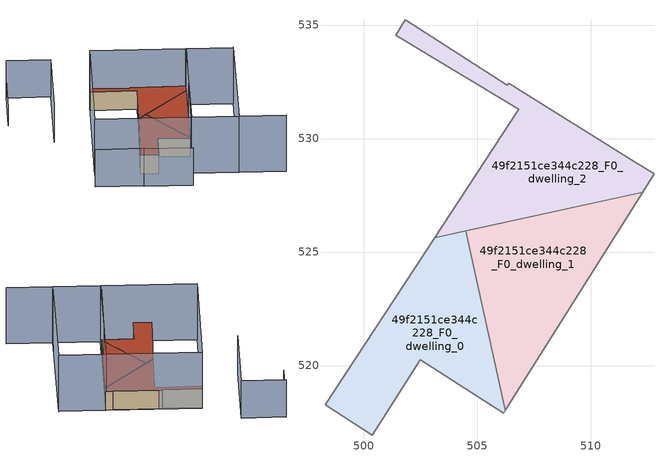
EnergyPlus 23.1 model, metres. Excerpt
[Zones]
49f2151ce344c228_F0_dwelling_0
 floor ground (EU_floor_Construction): 504.5,525.93 506.23,518.02 506.16,517.91 502.5,520.26 500.38,516.94 498.3,518.28 503.12,525.63 z0
 wall adiabatic (EU_wall_Construction): 504.5,525.93 503.12,525.63 498.3,518.28 500.38,516.94 502.5,520.26 506.16,517.91 506.23,518.02 z0:3
 wall to 49f2151ce344c228_F0_dwelling_1 (EU_wall_Construction): 506.23,518.02 504.5,525.93 z0:3
 roof outside (EU_roof_Construction): 506.16,517.91 506.23,518.02 504.5,525.93 503.12,525.63 498.3,518.28 500.38,516.94 502.5,520.26 z3
49f2151ce344c228_F0_dwelling_1
 floor ground (EU_floor_Construction): 512.28,527.64 506.23,518.02 504.5,525.93 z0
 wall adiabatic (EU_wall_Construction): 506.23,518.02 512.28,527.64 504.5,525.93 z0:3
 roof outside (EU_roof_Construction): 506.23,518.02 512.28,527.64 504.5,525.93 z3
49f2151ce344c228_F0_dwelling_2
 floor ground (EU_floor_Construction): 511.96,528.97 512.79,528.45 512.28,527.64 503.12,525.63 506.83,531.28 501.41,534.55 501.83,535.22 506.33,532.35 506.38,532.42 z0
 wall adiabatic (EU_wall_Construction): 506.33,532.35 501.83,535.22 501.41,534.55 506.83,531.28 503.12,525.63 512.28,527.64 512.79,528.45 511.96,528.97 506.38,532.42 506.33,532.35 z0:3
 roof outside (EU_roof_Construction): 512.28,527.64 512.79,528.45 511.96,528.97 506.38,532.42 506.33,532.35 501.83,535.22 501.41,534.55 506.83,531.28 503.12,525.63 z3
shading: 497.15,515.56 502.67,512.06 / 491.65,519.15 497.19,515.64 / 493.91,543.44 498.96,540.29 / 498.96,540.29 493.23,531.1 z0:6; 514.74,507.82 509.42,511.13 / 509.42,511.13 518.18,525.22 / 493.16,521.53 501.9,535.33 / 501.9,535.33 512.79,528.44 / 512.79,528.44 504.04,514.63 / 504.04,514.63 493.16,521.53 / 518.12,525.13 509.43,511.16 / 509.43,511.16 504.05,514.51 / 504.05,514.51 512.74,528.48 / 512.74,528.48 518.12,525.13 z0:9; 493.94,543.42 490.37,537.74 z0:3
[Building]
EU S2 Campaign: North Axis=0; Terrain=City; Solar Distribution=FullExterior
[Site:Location]
Montreal-Trudeau.Intl.AP: Latitude=45.4667; Longitude=-73.75; Time Zone=-5; Elevation=36
[SizingPeriod:WeatherFileDays]
AnnualSizingPeriod: Begin Month=1; Begin Day of Month=1; End Month=12; End Day of Month=31; Day of Week for Start Day=Monday; Use Weather File Daylight Saving Period=No; Use Weather File Rain and Snow Indicators=No
[MATERIAL]
EU_InternalMass_Material: Roughness=MediumRough; Thickness=0.1; Conductivity=1; Density=1800; Specific Heat=900; Thermal Absorptance=0.9; Solar Absorptance=0.7; Visible Absorptance=0.7
[MATERIAL:NOMASS] Roughness=MediumRough; Thermal Absorptance=0.9; Solar Absorptance=0.7; Visible Absorptance=0.7
Name | Thermal Resistance
EU_wall_NoMass; EU_floor_NoMass | 1.36485
EU_roof_NoMass | 2.55992
[CONSTRUCTION]
EU_wall_Construction: EU_wall_NoMass
EU_roof_Construction: EU_roof_NoMass
EU_floor_Construction: EU_floor_NoMass
EU_InternalMass_Construction: EU_InternalMass_Material
[ZONE] Type=1; Multiplier=1; Ceiling Height=autocalculate; Floor Area=autocalculate; Part of Total Floor Area=Yes
Name | Volume
49f2151ce344c228_F0_dwelling_0 | 96.821
49f2151ce344c228_F0_dwelling_1 | 96.8218
49f2151ce344c228_F0_dwelling_2 | 96.824
[INTERNALMASS] Construction=EU_InternalMass_Construction
Name | Zone or ZoneList | Surface Area
49f2151ce344c228_F0_dwelling_0_EU_InternalMass | 49f2151ce344c228_F0_dwelling_0 | 32.274
49f2151ce344c228_F0_dwelling_1_EU_InternalMass | 49f2151ce344c228_F0_dwelling_1 | 32.276
49f2151ce344c228_F0_dwelling_2_EU_InternalMass | 49f2151ce344c228_F0_dwelling_2 | 32.2751
[OTHEREQUIPMENT] Fuel Type=Electricity; Design Level Calculation Method=Watts/Area; Power per Zone Floor Area=1; Fraction Latent=0; Fraction Radiant=0; Fraction Lost=0; Carbon Dioxide Generation Rate=0; EndUse Subcategory=EU_Step8_InternalGains
Name | Zone or ZoneList or Space or SpaceList | Schedule
EU_Step8_InternalGain_49f2151ce344c228_F0_dwelling_0_f000 | 49f2151ce344c228_F0_dwelling_0 | EU_Step8_GainSchedule_49f2151ce344c228_F0_dwelling_0_f000
EU_Step8_InternalGain_49f2151ce344c228_F0_dwelling_1_f000 | 49f2151ce344c228_F0_dwelling_1 | EU_Step8_GainSchedule_49f2151ce344c228_F0_dwelling_1_f000
EU_Step8_InternalGain_49f2151ce344c228_F0_dwelling_2_f000 | 49f2151ce344c228_F0_dwelling_2 | EU_Step8_GainSchedule_49f2151ce344c228_F0_dwelling_2_f000
[ZONEVENTILATION:DESIGNFLOWRATE] Schedule=EU_AlwaysOn; Design Flow Rate Calculation Method=AirChanges/Hour; Air Changes per Hour=0.860309; Ventilation Type=Natural; Fan Pressure Rise=0; Fan Total Efficiency=1; Constant Term Coefficient=1; Temperature Term Coefficient=0; Velocity Term Coefficient=0; Velocity Squared Term Coefficient=0; Minimum Indoor Temperature=-100; Maximum Indoor Temperature=100; Delta Temperature=-100; Minimum Outdoor Temperature=-100; Maximum Outdoor Temperature=100; Maximum Wind Speed=40
Name | Zone or ZoneList or Space or SpaceList
EU_ConstantAir_49f2151ce344c228_F0_dwelling_0 | 49f2151ce344c228_F0_dwelling_0
EU_ConstantAir_49f2151ce344c228_F0_dwelling_1 | 49f2151ce344c228_F0_dwelling_1
EU_ConstantAir_49f2151ce344c228_F0_dwelling_2 | 49f2151ce344c228_F0_dwelling_2
[HVACTEMPLATE:THERMOSTAT] Constant Heating Setpoint=20; Constant Cooling Setpoint=50
EU_HeatOnly_49f2151ce344c228_F0_dwelling_0; EU_HeatOnly_49f2151ce344c228_F0_dwelling_1; EU_HeatOnly_49f2151ce344c228_F0_dwelling_2
[HVACTEMPLATE:ZONE:IDEALLOADSAIRSYSTEM] System Availability Schedule=EU_AlwaysOn; Maximum Heating Supply Air Temperature=50; Minimum Cooling Supply Air Temperature=13; Maximum Heating Supply Air Humidity Ratio=0.0156; Minimum Cooling Supply Air Humidity Ratio=0.0077; Heating Limit=NoLimit; Cooling Limit=NoLimit; Heating Availability Schedule=EU_AlwaysOn; Cooling Availability Schedule=EU_CoolingOff; Dehumidification Control Type=ConstantSensibleHeatRatio; Cooling Sensible Heat Ratio=0.7; Dehumidification Setpoint=60; Humidification Control Type=None; Humidification Setpoint=30; Outdoor Air Method=None; Outdoor Air Flow Rate per Person=0.00944; Outdoor Air Flow Rate per Zone Floor Area=0; Outdoor Air Flow Rate per Zone=0; Demand Controlled Ventilation Type=None; Outdoor Air Economizer Type=NoEconomizer; Heat Recovery Type=None; Sensible Heat Recovery Effectiveness=0.7; Latent Heat Recovery Effectiveness=0.65
Name | Template Thermostat
49f2151ce344c228_F0_dwelling_0 | EU_HeatOnly_49f2151ce344c228_F0_dwelling_0
49f2151ce344c228_F0_dwelling_1 | EU_HeatOnly_49f2151ce344c228_F0_dwelling_1
49f2151ce344c228_F0_dwelling_2 | EU_HeatOnly_49f2151ce344c228_F0_dwelling_2
[SIZING:ZONE] Zone Cooling Design Supply Air Temperature Input Method=SupplyAirTemperature; Zone Cooling Design Supply Air Temperature=13; Zone Heating Design Supply Air Temperature Input Method=SupplyAirTemperature; Zone Heating Design Supply Air Temperature=50; Zone Cooling Design Supply Air Humidity Ratio=0.008; Zone Heating Design Supply Air Humidity Ratio=0.008; Cooling Design Air Flow Method=DesignDay; Cooling Design Air Flow Rate=0; Cooling Minimum Air Flow per Zone Floor Area=0.000762; Cooling Minimum Air Flow=0; Cooling Minimum Air Flow Fraction=0.2; Heating Design Air Flow Method=DesignDay; Heating Design Air Flow Rate=0; Heating Maximum Air Flow per Zone Floor Area=0.002032; Heating Maximum Air Flow=0.141576; Heating Maximum Air Flow Fraction=0.3; Account for Dedicated Outdoor Air System=No; Dedicated Outdoor Air System Control Strategy=NeutralSupplyAir; Dedicated Outdoor Air Low Setpoint Temperature for Design=autosize; Dedicated Outdoor Air High Setpoint Temperature for Design=autosize; Zone Load Sizing Method=Sensible Load Only No Latent Load; Zone Latent Cooling Design Supply Air Humidity Ratio Input Method=HumidityRatioDifference; Zone Cooling Design Supply Air Humidity Ratio Difference=0.005; Zone Latent Heating Design Supply Air Humidity Ratio Input Method=HumidityRatioDifference; Zone Humidification Design Supply Air Humidity Ratio Difference=0.005
49f2151ce344c228_F0_dwelling_0; 49f2151ce344c228_F0_dwelling_1; 49f2151ce344c228_F0_dwelling_2
[SCHEDULE:CONSTANT]
Name | Hourly Value
EU_AlwaysOn | 1
EU_CoolingOff | 0
[SCHEDULE:FILE] Column Number=1; Rows to Skip at Top=0; Number of Hours of Data=8760; Column Separator=Comma; Interpolate to Timestep=No; Minutes per Item=60; Adjust Schedule for Daylight Savings=Yes
Name | File
EU_Step8_GainSchedule_49f2151ce344c228_F0_dwelling_0_f000 | ../../schedules/49f2151ce344c228/49f2151ce344c228_F0_dwelling_0_f000_gain.csv
EU_Step8_GainSchedule_49f2151ce344c228_F0_dwelling_1_f000 | ../../schedules/49f2151ce344c228/49f2151ce344c228_F0_dwelling_1_f000_gain.csv
EU_Step8_GainSchedule_49f2151ce344c228_F0_dwelling_2_f000 | ../../schedules/49f2151ce344c228/49f2151ce344c228_F0_dwelling_2_f000_gain.csv
